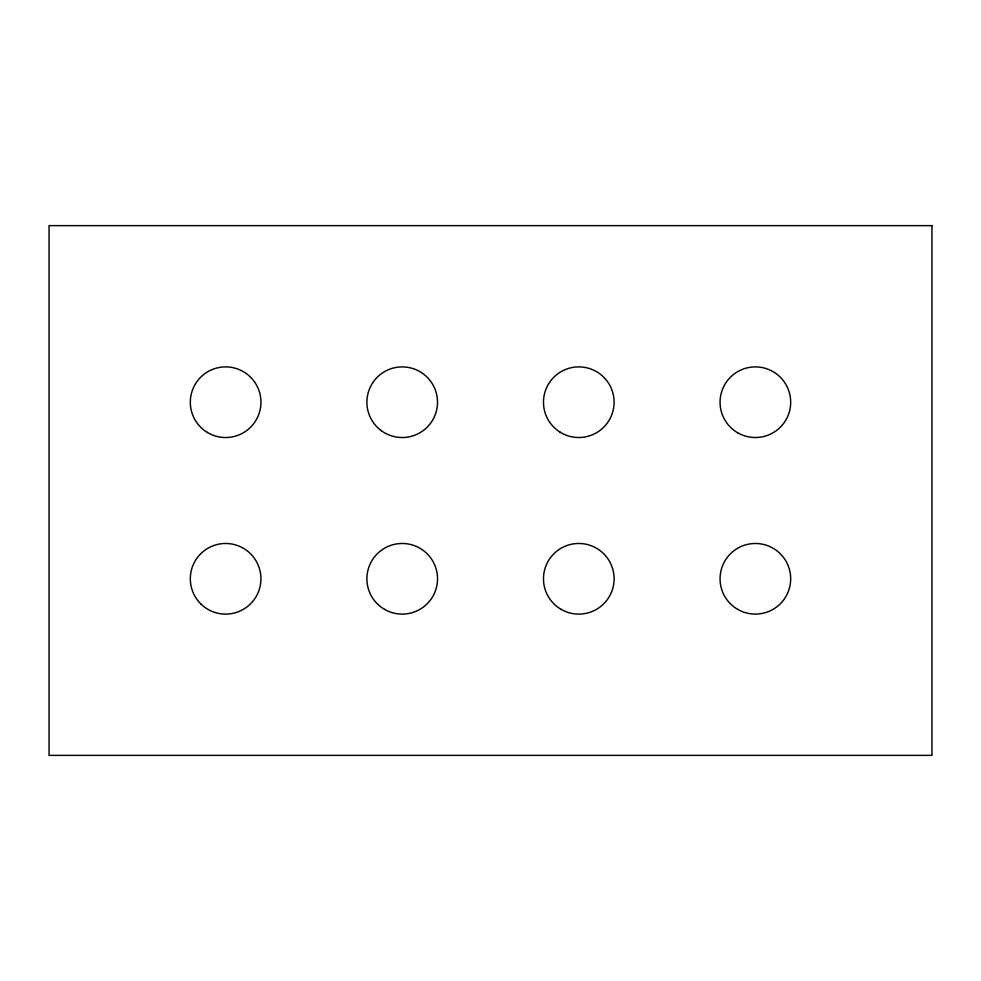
<?xml version="1.0" encoding="UTF-8"?>
<svg xmlns="http://www.w3.org/2000/svg" width="981" height="981" viewBox="0 0 981 981"><rect width="100%" height="100%" fill="white"/><g stroke="black" fill="none" stroke-linecap="round" stroke-linejoin="round"><path stroke-width="1.47" d="M931.95 225.63L49.05 225.63L49.05 755.37L931.95 755.37L931.95 225.63M200.884 603.989A35.316 35.316 0 0 0 259.818 587.619A35.316 35.316 0 0 0 216.188 544.762A35.316 35.316 0 0 0 200.884 603.989M384.552 609.373A35.316 35.316 0 0 0 437.526 578.79A35.316 35.316 0 0 0 384.552 548.207A35.316 35.316 0 0 0 384.552 609.373M561.132 609.373A35.316 35.316 0 0 0 614.106 578.79A35.316 35.316 0 0 0 561.132 548.207A35.316 35.316 0 0 0 561.132 609.373M737.712 609.373A35.316 35.316 0 0 0 790.686 578.79A35.316 35.316 0 0 0 737.712 548.207A35.316 35.316 0 0 0 737.712 609.373M737.712 432.793A35.316 35.316 0 0 0 790.686 402.21A35.316 35.316 0 0 0 737.712 371.627A35.316 35.316 0 0 0 737.712 432.793M560.041 432.13A35.316 35.316 0 0 0 614.081 403.485A35.316 35.316 0 0 0 562.248 371.002A35.316 35.316 0 0 0 560.041 432.13M381.364 430.72A35.316 35.316 0 0 0 437.318 405.999A35.316 35.316 0 0 0 387.936 369.911A35.316 35.316 0 0 0 381.364 430.72M207.408 432.462A35.316 35.316 0 0 0 260.946 402.86A35.316 35.316 0 0 0 208.536 371.309A35.316 35.316 0 0 0 207.408 432.462"/></g></svg>
